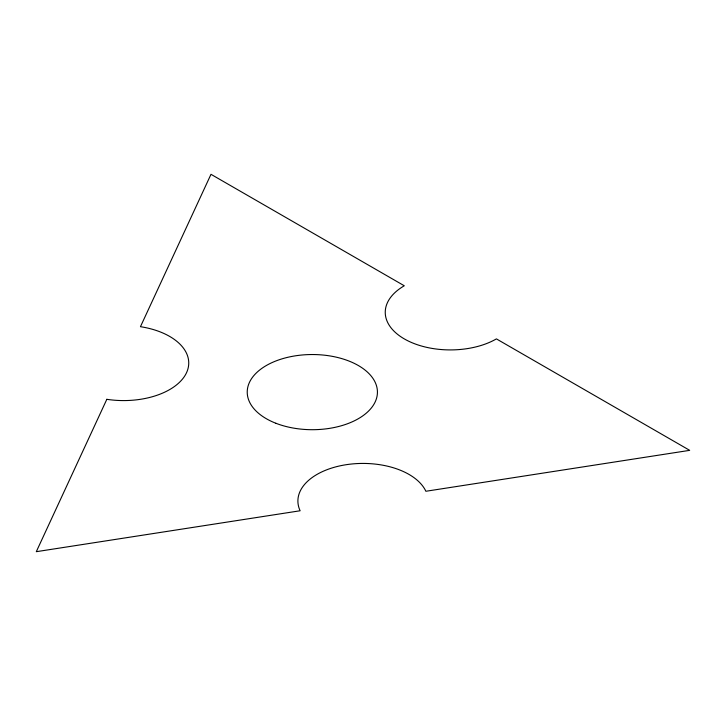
<?xml version="1.0" encoding="UTF-8"?>
<svg xmlns="http://www.w3.org/2000/svg" width="726" height="726" viewBox="0 0 726 726"><rect width="100%" height="100%" fill="white"/><g stroke="black" fill="none" stroke-linecap="round" stroke-linejoin="round"><path stroke-width="1.09" d="M106.831 399.309L36.3 551.687L300.128 510.768A65.104 37.589 0 0 1 346.111 464.713A65.104 37.589 0 0 1 425.872 491.266L689.7 450.347L496.412 338.888A65.104 37.589 0 0 1 404.337 338.924A65.104 37.589 0 0 1 404.282 285.772L210.985 174.313L140.454 326.691A65.104 37.589 0 0 1 186.537 372.701A65.104 37.589 0 0 1 106.831 399.309M275.871 423.258A65.104 37.589 0 0 0 377.266 394.772A65.104 37.589 0 0 0 283.848 358.317A65.104 37.589 0 0 0 275.871 423.258"/></g></svg>
